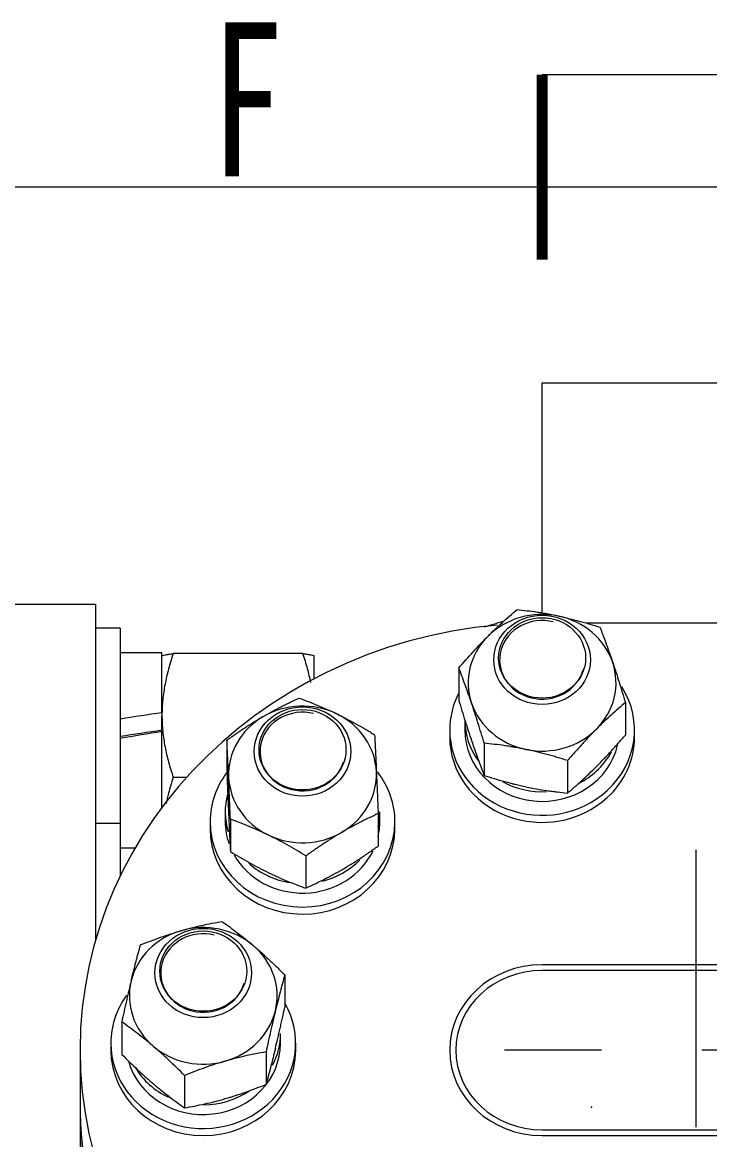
# Model space of a CAD drawing. Header units: millimetres. Extents: x 0 to 1675, y 0 to 1451.
# Drawn here: x 1347 to 1391.6, y 706.5 to 779 of the extents above; entities that cross this region are included whole.
import ezdxf

# ---------------------------------------------------------------- set-up
doc = ezdxf.new("R2010")
doc.units = ezdxf.units.MM
doc.header["$PDSIZE"] = -5
doc.linetypes.add('PHANTOM', pattern=[50.5, 18, -6.5, 6.5, -6.5, 6.5, -6.5])
doc.layers.add('171', color=7, linetype='Continuous', lineweight=18)
doc.layers.add('173', color=7, linetype='Continuous', lineweight=18)
doc.styles.add('宋体', font='')
doc.styles.get('宋体').set_extended_font_data('宋体')

msp = doc.modelspace()

# ---------------------------------------------------------------- linework, layer by layer
at = {"layer": '171', "color": 3, "linetype": 'Continuous', "lineweight": 18}
for p, q in [((1420.72313, 775.64392), (1380.72313, 775.64392)), ((1400.72313, 717.88399), (1380.72313, 717.88399)), ((1400.72313, 717.51443), (1380.72313, 717.51443)), ((1380.72313, 707.16698), (1400.72313, 707.16698))]:
    msp.add_line(p, q, dxfattribs=at)
at = {"layer": '171', "color": 7, "linetype": 'Continuous', "lineweight": 18}
for p, q in [((1380.72313, 755.64392), (1400.72313, 755.64392)), ((1380.72313, 740.69421), (1380.72313, 755.64392)), ((1351.72313, 741.26562), (1339.12314, 741.26562)), ((1351.72313, 741.26562), (1351.72313, 719.43902)), ((1353.32314, 739.71809), (1351.72313, 739.71809)), ((1353.32314, 739.71809), (1353.32314, 727.04087)), ((1398.30001, 740.05709), (1383.56876, 740.05709)), ((1356.04313, 738.13809), (1353.32314, 738.13809)), ((1356.04313, 734.24309), (1356.04313, 738.13809)), ((1356.04596, 737.92299), (1356.04313, 737.91809)), ((1365.19074, 738.07679), (1356.77553, 738.07679)), ((1365.92314, 737.91809), (1365.92031, 737.92299)), ((1365.92314, 736.44955), (1365.92314, 737.91809)), ((1375.31562, 737.14618), (1375.31562, 735.04044)), ((1386.13065, 734.89918), (1386.13065, 732.79344)), ((1356.04313, 734.24309), (1356.04313, 734.15086)), ((1356.04313, 733.0978), (1356.04313, 734.06103)), ((1374.72313, 733.12528), (1374.72313, 732.66606)), ((1375.70313, 733.75288), (1375.70313, 733.12528)), ((1386.72313, 732.66606), (1386.72313, 733.12528)), ((1356.04313, 728.09751), (1356.04313, 733.01946)), ((1360.25827, 732.44777), (1360.25827, 730.34203)), ((1376.96623, 732.25787), (1376.96623, 730.15213)), ((1382.37375, 731.13437), (1382.37375, 729.02863)), ((1357.64138, 730.04528), (1356.77553, 730.04528)), ((1360.14679, 727.79972), (1360.14679, 727.17212)), ((1360.48321, 727.33133), (1360.48321, 725.22559)), ((1370.0753, 727.69128), (1370.0753, 725.58554)), ((1370.18679, 727.17212), (1370.18679, 727.79972)), ((1353.32314, 727.04024), (1351.72313, 727.04024)), ((1353.32314, 727.04024), (1353.32314, 723.62754)), ((1359.16679, 727.17212), (1359.16679, 726.7129)), ((1371.16679, 726.7129), (1371.16679, 727.17212)), ((1354.29689, 725.46024), (1353.32314, 725.46024)), ((1365.39172, 724.95308), (1365.39172, 722.84734)), ((1364.01421, 717.2223), (1364.01421, 715.11656)), ((1353.43206, 714.17237), (1353.43206, 712.06663)), ((1363.74313, 712.79993), (1363.74313, 713.42753)), ((1350.72313, 712.34071), (1350.72313, 708.97309)), ((1352.72313, 712.79993), (1352.72313, 712.34071)), ((1362.79814, 712.22641), (1362.79814, 710.12067)), ((1364.72313, 712.34071), (1364.72313, 712.79993)), ((1357.50707, 710.70144), (1357.50707, 708.5957)), ((1350.72313, 707.36582), (1350.72313, 703.69206)), ((1380.72313, 706.79743), (1400.72313, 706.79743))]:
    msp.add_line(p, q, dxfattribs=at)
at = {"layer": '171', "color": 3, "linetype": 'PHANTOM', "lineweight": 18}
for p, q in [((1390.72313, 707.34934), (1390.72313, 729.15289)), ((1409.08945, 712.34071), (1378.28945, 712.34071))]:
    msp.add_line(p, q, dxfattribs=at)
at = {"layer": '171', "color": 3, "linetype": 'Continuous', "lineweight": 35, "const_width": 0.72}
msp.add_lwpolyline([(1380.72313, 775.64392), (1380.72313, 763.64392)], dxfattribs=at)
at = {"layer": '171', "color": 7, "linetype": 'Continuous', "lineweight": 18}
for centre, major_axis, ratio, start_param, end_param in [((1380.72313, 736.18675), (4.8, 0), 0.92388, 1.3495915, 2.39678905), ((1380.72313, 736.18675), (4.8, 0), 0.92388, 0.30239394, 1.3495915), ((1380.72313, 712.34071), (-30, 0), 0.92388, 4.80909113, 7.85398163), ((1380.72313, 736.18675), (4.8, 0), 0.92388, 2.39678905, 3.4439866), ((1380.72313, 736.18675), (4.8, 0), 0.92388, 5.5383817, 6.58557925), ((1380.72313, 733.12528), (-6, 0), 0.92388, 5.83501593, 6.28318531), ((1380.72313, 733.12528), (-6, 0), 0.92388, 2.3516769, 3.66878962), ((1365.16679, 730.23359), (4.8, 0), 0.92388, 1.08779211, 2.13498966), ((1380.72313, 736.18675), (4.8, 0), 0.92388, 3.4439866, 4.49118415), ((1349.40717, 729.71809), (47.74903, 7.70037), 0.071331, 1.41987559, 1.47719535), ((1365.16679, 730.23359), (4.8, 0), 0.92388, 2.13498966, 3.18218721), ((1365.16679, 730.23359), (4.8, 0), 0.92388, 0.04059456, 1.08779211), ((1380.72313, 733.12528), (-6, 0), 0.92388, 0, 2.3516769), ((1380.72313, 733.75288), (-5.02, 0), 0.92388, 0.00002229, 0.60370637), ((1380.72313, 733.12528), (-5.02, 0), 0.92388, 0.00001465, 2.92673589), ((1380.72313, 736.18675), (4.8, 0), 0.92388, 4.49118415, 5.5383817), ((1349.40717, 729.71809), (32.32417, 5.21284), 0.071331, 1.35254308, 1.43785663), ((1357.2391, 729.71809), (47.74903, 7.70037), 0.071331, 1.58434132, 1.64139164), ((1380.72313, 732.66606), (-6, 0), 0.92388, 0, 2.3516769), ((1380.72313, 732.66606), (-6, 0), 0.92388, 2.3516769, 3.14168928), ((1380.72313, 733.75288), (-5.02, 0), 0.92388, 2.09628562, 2.68161831), ((1365.16679, 727.17212), (-6, 0), 0.92388, 5.67047502, 6.28318531), ((1365.16679, 730.23359), (4.8, 0), 0.92388, 5.27658231, 6.32377986), ((1365.16679, 727.17212), (-6, 0), 0.92388, 3.13707507, 3.75724509), ((1365.16679, 730.23359), (4.8, 0), 0.92388, 3.18218721, 4.22938476), ((1380.72313, 733.75288), (-5.02, 0), 0.92388, 1.03333903, 1.6293767), ((1365.16679, 727.79972), (-5.02, 0), 0.92388, 6.03156139, 6.56289131), ((1365.16679, 727.79972), (-5.02, 0), 0.92388, 2.93042964, 3.14156614), ((1365.16679, 727.17212), (-6, 0), 0.92388, 0, 3.13707507), ((1365.16679, 726.7129), (-6, 0), 0.92388, 0, 3.13707507), ((1365.16679, 727.17212), (-5.02, 0), 0.92388, 0.00006671, 0.31307736), ((1365.16679, 727.17212), (-5.02, 0), 0.92388, 2.93041983, 3.14154671), ((1365.16679, 730.23359), (4.8, 0), 0.92388, 4.22938476, 5.27658231), ((1365.16679, 727.17212), (-5.02, 0), 0.92388, 0.48444471, 2.72263811), ((1365.16679, 727.79972), (-5.02, 0), 0.92388, 0.80128675, 1.41558022), ((1365.16679, 727.79972), (-5.02, 0), 0.92388, 1.83068471, 2.40301851), ((1358.72313, 715.8614), (4.8, 0), 0.92388, 1.87319027, 2.92038782), ((1358.72313, 715.8614), (4.8, 0), 0.92388, 0.82599272, 1.87319027), ((1358.72313, 715.8614), (4.8, 0), 0.92388, 6.06198048, 7.10917803), ((1380.72313, 712.34071), (-6, 0), 0.92388, 4.71238898, 7.85398163), ((1358.72313, 715.8614), (4.8, 0), 0.92388, 2.92038782, 3.96758537), ((1358.72313, 712.79993), (-6, 0), 0.92388, 5.69315339, 6.28318531), ((1358.72313, 712.79993), (-6, 0), 0.92388, 0, 3.63256313), ((1358.72313, 715.8614), (4.8, 0), 0.92388, 5.01478292, 6.06198048), ((1358.72313, 713.42753), (-5.02, 0), 0.92388, 2.67935692, 3.14167799), ((1358.72313, 712.34071), (-6, 0), 0.92388, 0.00009663, 3.14159111), ((1358.72313, 712.79993), (-5.02, 0), 0.92388, 0.2528211, 3.14159877), ((1358.72313, 715.8614), (4.8, 0), 0.92388, 3.96758537, 5.01478292), ((1358.72313, 713.42753), (-5.02, 0), 0.92388, 0.50452673, 1.10218926), ((1358.72313, 713.42753), (-5.02, 0), 0.92388, 1.57894293, 2.20193419), ((1380.72313, 708.97309), (-30, 0), 0.92388, 0, 1.57079633), ((1380.72313, 707.36582), (-30, 0), 0.92388, 6.25422375, 7.85398163)]:
    msp.add_ellipse(centre, major_axis=major_axis, ratio=ratio, start_param=start_param, end_param=end_param, dxfattribs=at)
for centre, major_axis in [((1380.72313, 737.67399), (3.1364, 0)), ((1380.72313, 737.79402), (-2.82276, 0)), ((1365.16679, 731.72083), (3.1364, 0)), ((1365.16679, 731.84086), (-2.82276, 0)), ((1358.72313, 717.34864), (3.1364, 0)), ((1358.72313, 717.46867), (-2.82276, 0))]:
    msp.add_ellipse(centre, major_axis=major_axis, ratio=0.92388, dxfattribs=at)
at = {"layer": '171', "color": 3, "linetype": 'Continuous', "lineweight": 13}
for centre in [(1380.72313, 737.67399), (1365.16679, 731.72083), (1358.72313, 717.34864)]:
    msp.add_ellipse(centre, major_axis=(-2.7594, 0), ratio=0.92388, start_param=4.45058959, end_param=9.16297857, dxfattribs=at)
at = {"layer": '171', "color": 3, "linetype": 'Continuous', "lineweight": 18}
for major_axis in [(-6, 0), (-5.6, 0)]:
    msp.add_ellipse((1380.72313, 712.34071), major_axis=major_axis, ratio=0.92388, start_param=4.71238898, end_param=7.85398163, dxfattribs=at)
at = {"layer": '171', "color": 7, "linetype": 'Continuous', "lineweight": 18}
for points, knots in [([(1377.19407, 739.19265), (1377.23393, 739.23259), (1377.27384, 739.27235), (1377.33381, 739.33172), (1377.3538, 739.35146), (1377.39374, 739.39077), (1377.4935, 739.48864), (1377.59282, 739.58461), (1377.8304, 739.81144), (1377.98773, 739.95798), (1378.30053, 740.24286), (1378.45599, 740.3812), (1378.76536, 740.65096), (1378.91926, 740.78239), (1379.07252, 740.911)], [0, 0, 0, 0, 0.15916743, 0.15916743, 0.23875114, 0.23875114, 0.31833486, 0.63666971, 0.63666971, 1.27333942, 1.27333942, 1.91000913, 1.91000913, 2.54667884, 2.54667884, 2.54667884, 2.54667884]), ([(1381.77628, 740.51331), (1381.5477, 740.5608), (1381.31839, 740.60464), (1381.0596, 740.64989), (1381.03082, 740.65486), (1380.97335, 740.66468), (1380.88727, 740.67921), (1380.68722, 740.7118), (1380.51707, 740.73754), (1380.1784, 740.78634), (1379.95479, 740.81529), (1379.51115, 740.86729), (1379.29112, 740.89033), (1379.07252, 740.911)], [0, 0, 0, 0, 0.68356459, 0.68356459, 0.76901016, 0.76901016, 0.85445574, 1.02534689, 1.36712918, 1.36712918, 2.05069377, 2.05069377, 2.73425836, 2.73425836, 2.73425836, 2.73425836]), ([(1381.77628, 740.51331), (1382.00473, 740.46585), (1382.23244, 740.41473), (1382.68648, 740.30556), (1382.9128, 740.2475), (1383.25136, 740.15575), (1383.4204, 740.10871), (1383.58912, 740.06004), (1383.70153, 740.02725), (1383.75772, 740.01067), (1384.03827, 739.92704), (1384.26016, 739.85808), (1384.48004, 739.7875)], [0, 0, 0, 0, 0.70019922, 0.70019922, 1.40039843, 1.40039843, 1.75049804, 1.92554784, 1.92554784, 2.10059765, 2.10059765, 2.80079686, 2.80079686, 2.80079686, 2.80079686]), ([(1378.22426, 740.16355), (1378.13931, 740.14023), (1377.99812, 740.1007), (1377.85715, 740.06004), (1377.74474, 740.02725), (1377.68855, 740.01067), (1377.408, 739.92704), (1377.18611, 739.85808), (1376.96623, 739.7875)], [0, 0, 0, 0, 0.2635338, 0.43846497, 0.43846497, 0.61339614, 0.61339614, 1.31312081, 1.31312081, 1.31312081, 1.31312081]), ([(1384.48004, 739.7875), (1384.61505, 739.43775), (1384.75104, 739.07626), (1384.95717, 738.50863), (1385.02623, 738.31517), (1385.16517, 737.91867), (1385.23504, 737.71561), (1385.30534, 737.5074)], [0, 0, 0, 0, 1.21252336, 1.21252336, 1.81878504, 1.81878504, 2.42504672, 2.42504672, 2.42504672, 2.42504672]), ([(1375.31562, 737.14618), (1375.62291, 737.5042), (1375.93245, 737.85565), (1376.4016, 738.36861), (1376.5588, 738.53722), (1376.87503, 738.86907), (1377.03406, 739.0323), (1377.19407, 739.19265)], [0, 0, 0, 0, 1.38925998, 1.38925998, 2.08388996, 2.08388996, 2.77851995, 2.77851995, 2.77851995, 2.77851995]), ([(1356.04314, 737.9132), (1356.04314, 737.92011), (1356.04737, 737.92701), (1356.06414, 737.94079), (1356.07668, 737.94767), (1356.12638, 737.96827), (1356.17563, 737.98196), (1356.27123, 738.00245), (1356.32444, 738.01268), (1356.39533, 738.02459), (1356.42753, 738.02968), (1356.44939, 738.03308), (1356.46052, 738.03478), (1356.56236, 738.05006), (1356.66439, 738.06349), (1356.77553, 738.07679)], [0, 0, 0, 0, 0.09526205, 0.09526205, 0.1905241, 0.1905241, 0.381048199, 0.381048199, 0.476310249, 0.523941274, 0.547756786, 0.547756786, 0.571572299, 0.571572299, 0.762096398, 0.762096398, 0.762096398, 0.762096398]), ([(1356.77553, 738.07679), (1356.66375, 737.74833), (1356.56182, 737.41866), (1356.38197, 736.75641), (1356.30406, 736.42382), (1356.17665, 735.75518), (1356.12716, 735.41913), (1356.07709, 734.9121), (1356.06441, 734.74261), (1356.04743, 734.40259), (1356.04314, 734.23207), (1356.04314, 734.06103)], [0, 0, 0, 0, 1.02515671, 1.02515671, 2.05031343, 2.05031343, 3.07547014, 3.07547014, 3.5880485, 3.5880485, 4.10062686, 4.10062686, 4.10062686, 4.10062686]), ([(1365.19074, 738.07679), (1365.30188, 738.06349), (1365.40391, 738.05006), (1365.50575, 738.03478), (1365.51688, 738.03308), (1365.53874, 738.02968), (1365.57094, 738.02459), (1365.64183, 738.01268), (1365.69504, 738.00245), (1365.79064, 737.98196), (1365.83989, 737.96827), (1365.88959, 737.94767), (1365.90213, 737.94079), (1365.91891, 737.92701), (1365.92314, 737.92011), (1365.92314, 737.9132)], [0, 0, 0, 0, 0.1905241, 0.1905241, 0.214339612, 0.214339612, 0.238155124, 0.285786149, 0.381048199, 0.381048199, 0.571572299, 0.571572299, 0.666834348, 0.666834348, 0.762096398, 0.762096398, 0.762096398, 0.762096398]), ([(1365.70547, 736.19431), (1365.64562, 736.49419), (1365.57454, 736.7925), (1365.404, 737.42013), (1365.30225, 737.74915), (1365.19074, 738.07679)], [0, 0, 0, 0, 0.92397282, 0.92397282, 1.95289578, 1.95289578, 1.95289578, 1.95289578]), ([(1385.30534, 737.5074), (1385.32285, 737.45555), (1385.34039, 737.40337), (1385.36673, 737.32463), (1385.37552, 737.29831), (1385.39307, 737.24563), (1385.43689, 737.11374), (1385.48053, 736.98095), (1385.58491, 736.66056), (1385.65404, 736.44473), (1385.79147, 736.00916), (1385.85977, 735.78942), (1385.99569, 735.34662), (1386.06331, 735.12358), (1386.13065, 734.89918)], [0, 0, 0, 0, 0.17098833, 0.17098833, 0.25648249, 0.25648249, 0.34197665, 0.68395331, 0.68395331, 1.36790662, 1.36790662, 2.05185992, 2.05185992, 2.73581323, 2.73581323, 2.73581323, 2.73581323]), ([(1376.14093, 734.86609), (1376.12342, 734.91794), (1376.10588, 734.96964), (1376.07954, 735.04695), (1376.07075, 735.07266), (1376.0532, 735.12391), (1376.00938, 735.25162), (1375.96574, 735.37729), (1375.86136, 735.67516), (1375.79223, 735.86876), (1375.65481, 736.24718), (1375.5865, 736.43201), (1375.45058, 736.79429), (1375.38296, 736.97174), (1375.31562, 737.14618)], [0, 0, 0, 0, 0.1515657, 0.1515657, 0.22734855, 0.22734855, 0.30313139, 0.60626279, 0.60626279, 1.21252558, 1.21252558, 1.81878836, 1.81878836, 2.42505115, 2.42505115, 2.42505115, 2.42505115]), ([(1362.60006, 733.98093), (1362.79792, 734.09661), (1362.99515, 734.20811), (1363.38841, 734.42318), (1363.58443, 734.52675), (1363.87766, 734.67677), (1364.02407, 734.75045), (1364.1702, 734.82227), (1364.26756, 734.86975), (1364.31623, 734.89331), (1364.55923, 735.01002), (1364.75141, 735.09953), (1364.94185, 735.18597)], [0, 0, 0, 0, 0.6587062, 0.6587062, 1.31741239, 1.31741239, 1.64676549, 1.81144204, 1.81144204, 1.97611859, 1.97611859, 2.63482479, 2.63482479, 2.63482479, 2.63482479]), ([(1364.94185, 735.18597), (1365.34333, 735.04152), (1365.74775, 734.88684), (1366.36072, 734.63266), (1366.5661, 734.54423), (1366.97926, 734.35901), (1367.18704, 734.2622), (1367.39611, 734.16091)], [0, 0, 0, 0, 1.33047779, 1.33047779, 1.99571669, 1.99571669, 2.66095559, 2.66095559, 2.66095559, 2.66095559]), ([(1375.31562, 735.04044), (1375.45063, 734.59053), (1375.58663, 734.14652), (1375.79275, 733.49326), (1375.86182, 733.27764), (1376.00075, 732.85122), (1376.07063, 732.64043), (1376.14093, 732.43222)], [0, 0, 0, 0, 1.36790518, 1.36790518, 2.05185777, 2.05185777, 2.73581037, 2.73581037, 2.73581037, 2.73581037]), ([(1376.96623, 732.25787), (1376.83123, 732.70778), (1376.69523, 733.15179), (1376.4891, 733.80505), (1376.42004, 734.02067), (1376.2811, 734.44709), (1376.21123, 734.65788), (1376.14093, 734.86609)], [0, 0, 0, 0, 1.36790518, 1.36790518, 2.05185777, 2.05185777, 2.73581037, 2.73581037, 2.73581037, 2.73581037]), ([(1386.13065, 734.89918), (1385.82336, 734.64133), (1385.51382, 734.3724), (1385.04467, 733.94507), (1384.88747, 733.79863), (1384.57124, 733.49669), (1384.41221, 733.34119), (1384.2522, 733.18084)], [0, 0, 0, 0, 1.27332967, 1.27332967, 1.9099945, 1.9099945, 2.54665934, 2.54665934, 2.54665934, 2.54665934]), ([(1356.04314, 734.06103), (1356.04314, 733.97583), (1356.0442, 733.8905), (1356.04741, 733.76231), (1356.04875, 733.71956), (1356.05195, 733.63419), (1356.06129, 733.42093), (1356.07719, 733.2086), (1356.12744, 732.70069), (1356.17705, 732.36435), (1356.30463, 731.69566), (1356.38256, 731.3633), (1356.56227, 730.70193), (1356.66402, 730.37292), (1356.77553, 730.04528)], [0, 0, 0, 0, 0.25628989, 0.25628989, 0.38443484, 0.38443484, 0.51257978, 1.02515957, 1.02515957, 2.05031914, 2.05031914, 3.07547871, 3.07547871, 4.10063827, 4.10063827, 4.10063827, 4.10063827]), ([(1362.60006, 733.98093), (1362.40208, 733.86519), (1362.20347, 733.74526), (1361.97932, 733.6057), (1361.9544, 733.59012), (1361.90462, 733.5589), (1361.83007, 733.51196), (1361.6568, 733.40168), (1361.50943, 733.30592), (1361.2161, 733.11286), (1361.02243, 732.98212), (1360.63818, 732.7173), (1360.4476, 732.58321), (1360.25827, 732.44777)], [0, 0, 0, 0, 0.70000423, 0.70000423, 0.78750476, 0.78750476, 0.87500529, 1.05000635, 1.40000847, 1.40000847, 2.1000127, 2.1000127, 2.80001694, 2.80001694, 2.80001694, 2.80001694]), ([(1367.39611, 734.16091), (1367.44818, 734.13568), (1367.50033, 734.11017), (1367.57867, 734.07149), (1367.6048, 734.05853), (1367.65698, 734.03253), (1367.78731, 733.96729), (1367.91708, 733.90086), (1368.22749, 733.7392), (1368.43304, 733.62849), (1368.84172, 733.40191), (1369.04484, 733.28603), (1369.44904, 733.04994), (1369.65012, 732.92972), (1369.85036, 732.80772)], [0, 0, 0, 0, 0.17522939, 0.17522939, 0.26284408, 0.26284408, 0.35045878, 0.70091756, 0.70091756, 1.40183511, 1.40183511, 2.10275267, 2.10275267, 2.80367023, 2.80367023, 2.80367023, 2.80367023]), ([(1384.2522, 733.18084), (1384.21234, 733.1409), (1384.17243, 733.10066), (1384.11246, 733.03985), (1384.09247, 733.01951), (1384.05253, 732.97877), (1383.95277, 732.87672), (1383.85345, 732.77362), (1383.61587, 732.52428), (1383.45854, 732.35551), (1383.14575, 732.01348), (1382.99028, 731.84022), (1382.68091, 731.48995), (1382.52701, 731.31293), (1382.37375, 731.13437)], [0, 0, 0, 0, 0.17365839, 0.17365839, 0.26048758, 0.26048758, 0.34731678, 0.69463355, 0.69463355, 1.3892671, 1.3892671, 2.08390066, 2.08390066, 2.77853421, 2.77853421, 2.77853421, 2.77853421]), ([(1360.37074, 730.05362), (1360.36835, 730.10789), (1360.36596, 730.16201), (1360.36237, 730.24296), (1360.36118, 730.26989), (1360.35879, 730.32356), (1360.35281, 730.45733), (1360.34687, 730.58903), (1360.33264, 730.90133), (1360.32322, 731.10448), (1360.30449, 731.50189), (1360.29519, 731.69616), (1360.27666, 732.07723), (1360.26745, 732.26403), (1360.25827, 732.44777)], [0, 0, 0, 0, 0.14980006, 0.14980006, 0.22470009, 0.22470009, 0.29960013, 0.59920025, 0.59920025, 1.19840051, 1.19840051, 1.79760076, 1.79760076, 2.39680101, 2.39680101, 2.39680101, 2.39680101]), ([(1369.85036, 732.80772), (1369.86876, 732.43931), (1369.88729, 732.05902), (1369.91538, 731.4629), (1369.9248, 731.25991), (1369.94373, 730.8442), (1369.95325, 730.63148), (1369.96283, 730.41356)], [0, 0, 0, 0, 1.19840046, 1.19840046, 1.79760069, 1.79760069, 2.39680093, 2.39680093, 2.39680093, 2.39680093]), ([(1376.14093, 732.43222), (1376.15844, 732.38036), (1376.17598, 732.32867), (1376.20232, 732.25136), (1376.21111, 732.22564), (1376.22865, 732.1744), (1376.27248, 732.04669), (1376.31612, 731.92102), (1376.4205, 731.62314), (1376.48963, 731.42955), (1376.62705, 731.05113), (1376.69536, 730.8663), (1376.83128, 730.50402), (1376.8989, 730.32656), (1376.96623, 730.15213)], [0, 0, 0, 0, 0.1515657, 0.1515657, 0.22734855, 0.22734855, 0.30313139, 0.60626279, 0.60626279, 1.21252558, 1.21252558, 1.81878836, 1.81878836, 2.42505115, 2.42505115, 2.42505115, 2.42505115]), ([(1384.2522, 730.74697), (1384.29205, 730.78691), (1384.33197, 730.82715), (1384.39193, 730.88796), (1384.41193, 730.90829), (1384.45186, 730.94903), (1384.55162, 731.05109), (1384.65094, 731.15419), (1384.88852, 731.40352), (1385.04585, 731.5723), (1385.35865, 731.91433), (1385.51411, 732.08758), (1385.82348, 732.43786), (1385.97739, 732.61488), (1386.13065, 732.79344)], [0, 0, 0, 0, 0.17365839, 0.17365839, 0.26048758, 0.26048758, 0.34731678, 0.69463355, 0.69463355, 1.3892671, 1.3892671, 2.08390066, 2.08390066, 2.77853421, 2.77853421, 2.77853421, 2.77853421]), ([(1379.66999, 731.86018), (1379.44141, 731.90767), (1379.2121, 731.9515), (1378.95331, 731.99675), (1378.92453, 732.00173), (1378.86706, 732.01154), (1378.78098, 732.02608), (1378.58093, 732.05866), (1378.41078, 732.08441), (1378.07211, 732.1332), (1377.8485, 732.16216), (1377.40486, 732.21415), (1377.18483, 732.2372), (1376.96623, 732.25787)], [0, 0, 0, 0, 0.68356459, 0.68356459, 0.76901016, 0.76901016, 0.85445574, 1.02534689, 1.36712918, 1.36712918, 2.05069377, 2.05069377, 2.73425836, 2.73425836, 2.73425836, 2.73425836]), ([(1382.37375, 731.13437), (1382.15387, 731.20494), (1381.93198, 731.2739), (1381.65143, 731.35754), (1381.59524, 731.37411), (1381.48283, 731.40691), (1381.31411, 731.45557), (1381.14506, 731.50261), (1380.80651, 731.59437), (1380.58019, 731.65242), (1380.12615, 731.7616), (1379.89844, 731.81272), (1379.66999, 731.86018)], [0, 0, 0, 0, 0.70019922, 0.70019922, 0.87524902, 0.87524902, 1.05029882, 1.40039843, 1.40039843, 2.10059765, 2.10059765, 2.80079686, 2.80079686, 2.80079686, 2.80079686]), ([(1360.25827, 730.34203), (1360.27667, 729.87346), (1360.2952, 729.41065), (1360.32329, 728.72891), (1360.3327, 728.50374), (1360.35164, 728.05812), (1360.36116, 727.83767), (1360.37074, 727.61975)], [0, 0, 0, 0, 1.36230449, 1.36230449, 2.04345674, 2.04345674, 2.72460898, 2.72460898, 2.72460898, 2.72460898]), ([(1369.96283, 730.41356), (1369.96522, 730.35928), (1369.96761, 730.30469), (1369.9712, 730.2223), (1369.9724, 730.19477), (1369.97479, 730.13966), (1369.98076, 730.00172), (1369.98671, 729.86289), (1370.00093, 729.52808), (1370.01035, 729.3027), (1370.02908, 728.84813), (1370.03839, 728.61895), (1370.05691, 728.15737), (1370.06612, 727.92498), (1370.0753, 727.69128)], [0, 0, 0, 0, 0.17028806, 0.17028806, 0.2554321, 0.2554321, 0.34057613, 0.68115226, 0.68115226, 1.36230452, 1.36230452, 2.04345678, 2.04345678, 2.72460903, 2.72460903, 2.72460903, 2.72460903]), ([(1382.37375, 729.02863), (1382.68104, 729.28648), (1382.99057, 729.55541), (1383.45972, 729.98274), (1383.61692, 730.12918), (1383.93315, 730.43112), (1384.09218, 730.58662), (1384.2522, 730.74697)], [0, 0, 0, 0, 1.27332967, 1.27332967, 1.9099945, 1.9099945, 2.54665934, 2.54665934, 2.54665934, 2.54665934]), ([(1356.77553, 730.04528), (1356.66375, 729.70343), (1356.56182, 729.36034), (1356.41388, 728.79338), (1356.36086, 728.57041), (1356.31343, 728.34672)], [0, 0, 0, 0, 1.07044027, 1.07044027, 1.76107496, 1.76107496, 1.76107496, 1.76107496]), ([(1360.48321, 727.33133), (1360.46481, 727.79991), (1360.44628, 728.26271), (1360.41819, 728.94446), (1360.40878, 729.16963), (1360.38984, 729.61525), (1360.38032, 729.83569), (1360.37074, 730.05362)], [0, 0, 0, 0, 1.36230449, 1.36230449, 2.04345674, 2.04345674, 2.72460898, 2.72460898, 2.72460898, 2.72460898]), ([(1379.66999, 729.42631), (1379.44141, 729.4738), (1379.2121, 729.52526), (1378.95331, 729.58754), (1378.92453, 729.59453), (1378.86706, 729.60859), (1378.78098, 729.62983), (1378.58093, 729.68037), (1378.41078, 729.72533), (1378.07211, 729.81726), (1377.8485, 729.88122), (1377.40486, 730.01357), (1377.18483, 730.08196), (1376.96623, 730.15213)], [0, 0, 0, 0, 0.70019956, 0.70019956, 0.78772451, 0.78772451, 0.87524945, 1.05029934, 1.40039912, 1.40039912, 2.10059869, 2.10059869, 2.80079825, 2.80079825, 2.80079825, 2.80079825]), ([(1379.66999, 729.42631), (1379.89844, 729.37885), (1380.12615, 729.33534), (1380.58019, 729.25585), (1380.80651, 729.21986), (1381.14506, 729.17094), (1381.31411, 729.14773), (1381.48283, 729.12629), (1381.59524, 729.11237), (1381.65143, 729.1056), (1381.93198, 729.07266), (1382.15387, 729.04941), (1382.37375, 729.02863)], [0, 0, 0, 0, 0.68356426, 0.68356426, 1.36712852, 1.36712852, 1.70891065, 1.87980171, 1.87980171, 2.05069278, 2.05069278, 2.73425704, 2.73425704, 2.73425704, 2.73425704]), ([(1360.37074, 727.61975), (1360.37313, 727.56547), (1360.37552, 727.51135), (1360.37911, 727.43041), (1360.3803, 727.40347), (1360.3827, 727.3498), (1360.38867, 727.21604), (1360.39461, 727.08434), (1360.40884, 726.77203), (1360.41826, 726.56889), (1360.43699, 726.17148), (1360.4463, 725.97721), (1360.46482, 725.59614), (1360.47403, 725.40934), (1360.48321, 725.22559)], [0, 0, 0, 0, 0.14980006, 0.14980006, 0.22470009, 0.22470009, 0.29960013, 0.59920025, 0.59920025, 1.19840051, 1.19840051, 1.79760076, 1.79760076, 2.39680101, 2.39680101, 2.39680101, 2.39680101]), ([(1362.93747, 726.30627), (1362.88539, 726.3315), (1362.83324, 726.35653), (1362.7549, 726.39377), (1362.72877, 726.40613), (1362.67659, 726.43069), (1362.54626, 726.49175), (1362.41649, 726.55106), (1362.10608, 726.6902), (1361.90053, 726.77868), (1361.49185, 726.94812), (1361.28873, 727.02907), (1360.88453, 727.18466), (1360.68345, 727.25929), (1360.48321, 727.33133)], [0, 0, 0, 0, 0.16631152, 0.16631152, 0.24946728, 0.24946728, 0.33262305, 0.66524609, 0.66524609, 1.33049218, 1.33049218, 1.99573828, 1.99573828, 2.66098437, 2.66098437, 2.66098437, 2.66098437]), ([(1370.0753, 727.69128), (1369.88486, 727.60484), (1369.69268, 727.51533), (1369.44968, 727.39862), (1369.40101, 727.37506), (1369.30365, 727.32758), (1369.15752, 727.25576), (1369.01111, 727.18208), (1368.71788, 727.03206), (1368.52185, 726.92849), (1368.1286, 726.71342), (1367.93137, 726.60192), (1367.73351, 726.48624)], [0, 0, 0, 0, 0.6587062, 0.6587062, 0.82338275, 0.82338275, 0.9880593, 1.31741239, 1.31741239, 1.97611859, 1.97611859, 2.63482479, 2.63482479, 2.63482479, 2.63482479]), ([(1365.39172, 724.95308), (1364.99024, 725.19769), (1364.58582, 725.4349), (1363.97285, 725.7747), (1363.76747, 725.8853), (1363.35431, 726.10044), (1363.14653, 726.20498), (1362.93747, 726.30627)], [0, 0, 0, 0, 1.40182318, 1.40182318, 2.10273478, 2.10273478, 2.80364637, 2.80364637, 2.80364637, 2.80364637]), ([(1367.73351, 726.48624), (1367.53553, 726.3705), (1367.33692, 726.25057), (1367.11277, 726.11101), (1367.08785, 726.09543), (1367.03807, 726.06421), (1366.96352, 726.01727), (1366.79025, 725.90699), (1366.64288, 725.81123), (1366.34955, 725.61817), (1366.15587, 725.48743), (1365.77163, 725.22261), (1365.58105, 725.08852), (1365.39172, 724.95308)], [0, 0, 0, 0, 0.70000423, 0.70000423, 0.78750476, 0.78750476, 0.87500529, 1.05000635, 1.40000847, 1.40000847, 2.1000127, 2.1000127, 2.80001694, 2.80001694, 2.80001694, 2.80001694]), ([(1360.48321, 725.22559), (1360.88469, 724.98099), (1361.28911, 724.74378), (1361.90208, 724.40397), (1362.10746, 724.29338), (1362.52062, 724.07824), (1362.7284, 723.9737), (1362.93747, 723.8724)], [0, 0, 0, 0, 1.40182318, 1.40182318, 2.10273478, 2.10273478, 2.80364637, 2.80364637, 2.80364637, 2.80364637]), ([(1367.73351, 724.05238), (1367.93137, 724.16805), (1368.1286, 724.28717), (1368.52185, 724.53192), (1368.71788, 724.65756), (1369.01111, 724.8504), (1369.15752, 724.94792), (1369.30365, 725.04697), (1369.40101, 725.11332), (1369.44968, 725.14668), (1369.69268, 725.31409), (1369.88486, 725.4493), (1370.0753, 725.58554)], [0, 0, 0, 0, 0.70000395, 0.70000395, 1.40000791, 1.40000791, 1.75000989, 1.92501088, 1.92501088, 2.10001186, 2.10001186, 2.80001582, 2.80001582, 2.80001582, 2.80001582]), ([(1362.93747, 723.8724), (1362.98954, 723.84718), (1363.04169, 723.82215), (1363.12003, 723.78491), (1363.14616, 723.77255), (1363.19834, 723.74798), (1363.32867, 723.68693), (1363.45844, 723.62761), (1363.76885, 723.48847), (1363.9744, 723.39999), (1364.38308, 723.23056), (1364.5862, 723.1496), (1364.9904, 722.99402), (1365.19148, 722.91939), (1365.39172, 722.84734)], [0, 0, 0, 0, 0.16631152, 0.16631152, 0.24946728, 0.24946728, 0.33262305, 0.66524609, 0.66524609, 1.33049218, 1.33049218, 1.99573828, 1.99573828, 2.66098437, 2.66098437, 2.66098437, 2.66098437]), ([(1367.73351, 724.05238), (1367.53553, 723.93663), (1367.33692, 723.82432), (1367.11277, 723.7018), (1367.08785, 723.68823), (1367.03807, 723.66125), (1366.96352, 723.62102), (1366.79025, 723.5287), (1366.64288, 723.45215), (1366.34955, 723.30222), (1366.15587, 723.2065), (1365.77163, 723.02203), (1365.58105, 722.93328), (1365.39172, 722.84734)], [0, 0, 0, 0, 0.65870645, 0.65870645, 0.74104475, 0.74104475, 0.82338306, 0.98805967, 1.31741289, 1.31741289, 1.97611934, 1.97611934, 2.63482579, 2.63482579, 2.63482579, 2.63482579]), ([(1354.64813, 719.16826), (1355.0809, 719.34307), (1355.51684, 719.50997), (1356.17758, 719.74322), (1356.39897, 719.81811), (1356.84433, 719.96143), (1357.0683, 720.02985), (1357.29366, 720.0948)], [0, 0, 0, 0, 1.40216348, 1.40216348, 2.10324521, 2.10324521, 2.80432695, 2.80432695, 2.80432695, 2.80432695]), ([(1357.29366, 720.0948), (1357.34979, 720.11098), (1357.40601, 720.12694), (1357.49046, 720.15056), (1357.51862, 720.15838), (1357.57487, 720.17387), (1357.71536, 720.21227), (1357.85524, 720.24903), (1358.18984, 720.33421), (1358.41142, 720.38696), (1358.85195, 720.48534), (1359.0709, 720.53099), (1359.50661, 720.61631), (1359.72336, 720.65599), (1359.9392, 720.69322)], [0, 0, 0, 0, 0.16960985, 0.16960985, 0.25441478, 0.25441478, 0.33921971, 0.67843942, 0.67843942, 1.35687883, 1.35687883, 2.03531825, 2.03531825, 2.71375766, 2.71375766, 2.71375766, 2.71375766]), ([(1359.9392, 720.69322), (1360.27251, 720.4594), (1360.60826, 720.21469), (1361.11713, 719.82406), (1361.28764, 719.68992), (1361.63064, 719.41272), (1361.80314, 719.26966), (1361.97671, 719.12182)], [0, 0, 0, 0, 1.28700637, 1.28700637, 1.93050956, 1.93050956, 2.57401274, 2.57401274, 2.57401274, 2.57401274]), ([(1354.04009, 716.83438), (1354.09147, 717.04543), (1354.14268, 717.25201), (1354.24478, 717.65664), (1354.29568, 717.8547), (1354.37181, 718.14607), (1354.40983, 718.29033), (1354.44777, 718.43259), (1354.47305, 718.52701), (1354.48569, 718.57402), (1354.54878, 718.80787), (1354.59868, 718.99002), (1354.64813, 719.16826)], [0, 0, 0, 0, 0.60297209, 0.60297209, 1.20594418, 1.20594418, 1.50743023, 1.65817325, 1.65817325, 1.80891627, 1.80891627, 2.41188837, 2.41188837, 2.41188837, 2.41188837]), ([(1361.97671, 719.12182), (1362.01994, 719.085), (1362.06323, 719.04789), (1362.12827, 718.99177), (1362.14996, 718.97299), (1362.19328, 718.93538), (1362.30148, 718.84113), (1362.40921, 718.7458), (1362.66691, 718.51505), (1362.83756, 718.35858), (1363.17684, 718.04102), (1363.34548, 717.87993), (1363.68104, 717.55385), (1363.84797, 717.38887), (1364.01421, 717.2223)], [0, 0, 0, 0, 0.17414819, 0.17414819, 0.26122229, 0.26122229, 0.34829639, 0.69659278, 0.69659278, 1.39318556, 1.39318556, 2.08977833, 2.08977833, 2.78637111, 2.78637111, 2.78637111, 2.78637111]), ([(1364.01421, 717.2223), (1363.96477, 717.04406), (1363.91487, 716.86191), (1363.85177, 716.62806), (1363.83914, 716.58105), (1363.81386, 716.48663), (1363.77591, 716.34437), (1363.7379, 716.20011), (1363.66176, 715.90875), (1363.61087, 715.71068), (1363.50876, 715.30605), (1363.45755, 715.09947), (1363.40618, 714.88842)], [0, 0, 0, 0, 0.60297209, 0.60297209, 0.75371511, 0.75371511, 0.90445814, 1.20594418, 1.20594418, 1.80891627, 1.80891627, 2.41188837, 2.41188837, 2.41188837, 2.41188837]), ([(1354.04009, 716.83438), (1353.98869, 716.62319), (1353.93712, 716.40753), (1353.87892, 716.15992), (1353.87245, 716.13232), (1353.85953, 716.07711), (1353.84017, 715.99423), (1353.79518, 715.80043), (1353.75692, 715.63362), (1353.68075, 715.29917), (1353.63047, 715.07507), (1353.5307, 714.62502), (1353.48122, 714.39907), (1353.43206, 714.17237)], [0, 0, 0, 0, 0.6826596, 0.6826596, 0.76799205, 0.76799205, 0.8533245, 1.0239894, 1.3653192, 1.3653192, 2.0479788, 2.0479788, 2.7306384, 2.7306384, 2.7306384, 2.7306384]), ([(1363.40618, 712.45455), (1363.45755, 712.66561), (1363.50876, 712.87979), (1363.61087, 713.31411), (1363.66176, 713.53424), (1363.7379, 713.86844), (1363.77591, 714.03653), (1363.81386, 714.20602), (1363.83914, 714.31931), (1363.85177, 714.37612), (1363.91487, 714.66067), (1363.96477, 714.88853), (1364.01421, 715.11656)], [0, 0, 0, 0, 0.68265958, 0.68265958, 1.36531915, 1.36531915, 1.70664894, 1.87731384, 1.87731384, 2.04797873, 2.04797873, 2.73063831, 2.73063831, 2.73063831, 2.73063831]), ([(1363.40618, 714.88842), (1363.35477, 714.67724), (1363.3032, 714.46157), (1363.24501, 714.21396), (1363.23853, 714.18636), (1363.22561, 714.13115), (1363.20625, 714.04827), (1363.16126, 713.85447), (1363.123, 713.68766), (1363.04684, 713.35321), (1362.99655, 713.12912), (1362.89678, 712.67907), (1362.8473, 712.45311), (1362.79814, 712.22641)], [0, 0, 0, 0, 0.6826596, 0.6826596, 0.76799205, 0.76799205, 0.8533245, 1.0239894, 1.3653192, 1.3653192, 2.0479788, 2.0479788, 2.7306384, 2.7306384, 2.7306384, 2.7306384]), ([(1355.46956, 712.60097), (1355.42633, 712.63779), (1355.38304, 712.67443), (1355.318, 712.72911), (1355.29631, 712.74728), (1355.25299, 712.78346), (1355.14479, 712.87353), (1355.03706, 712.96173), (1354.77936, 713.16997), (1354.60871, 713.30421), (1354.26943, 713.56462), (1354.10079, 713.69079), (1353.76523, 713.93636), (1353.5983, 714.05575), (1353.43206, 714.17237)], [0, 0, 0, 0, 0.16087718, 0.16087718, 0.24131577, 0.24131577, 0.32175436, 0.64350872, 0.64350872, 1.28701745, 1.28701745, 1.93052617, 1.93052617, 2.5740349, 2.5740349, 2.5740349, 2.5740349]), ([(1357.50707, 710.70144), (1357.17376, 711.03542), (1356.83802, 711.36266), (1356.32914, 711.83891), (1356.15863, 711.99523), (1355.81563, 712.30234), (1355.64313, 712.45313), (1355.46956, 712.60097)], [0, 0, 0, 0, 1.39317723, 1.39317723, 2.08976584, 2.08976584, 2.78635446, 2.78635446, 2.78635446, 2.78635446]), ([(1362.79814, 712.22641), (1362.36537, 712.15176), (1361.92943, 712.06737), (1361.26869, 711.91975), (1361.0473, 711.86703), (1360.60194, 711.75363), (1360.37797, 711.69294), (1360.15261, 711.62799)], [0, 0, 0, 0, 1.35686317, 1.35686317, 2.03529476, 2.03529476, 2.71372635, 2.71372635, 2.71372635, 2.71372635]), ([(1363.40618, 712.45455), (1363.35477, 712.24337), (1363.3032, 712.03532), (1363.24501, 711.80475), (1363.23853, 711.77916), (1363.22561, 711.7282), (1363.20625, 711.65202), (1363.16126, 711.47618), (1363.123, 711.32859), (1363.04684, 711.03726), (1362.99655, 710.84818), (1362.89678, 710.47848), (1362.8473, 710.29787), (1362.79814, 710.12067)], [0, 0, 0, 0, 0.60297211, 0.60297211, 0.67834362, 0.67834362, 0.75371514, 0.90445816, 1.20594422, 1.20594422, 1.80891633, 1.80891633, 2.41188843, 2.41188843, 2.41188843, 2.41188843]), ([(1353.43206, 712.06663), (1353.76537, 711.73265), (1354.10111, 711.40541), (1354.60999, 710.92916), (1354.7805, 710.77284), (1355.1235, 710.46573), (1355.296, 710.31494), (1355.46956, 710.1671)], [0, 0, 0, 0, 1.39317723, 1.39317723, 2.08976584, 2.08976584, 2.78635446, 2.78635446, 2.78635446, 2.78635446]), ([(1360.15261, 711.62799), (1360.09648, 711.61181), (1360.04026, 711.59537), (1359.95581, 711.57031), (1359.92765, 711.5619), (1359.8714, 711.54497), (1359.73091, 711.50238), (1359.59103, 711.45851), (1359.25643, 711.35081), (1359.03485, 711.27584), (1358.59432, 711.12029), (1358.37537, 711.03973), (1357.93966, 710.8739), (1357.72292, 710.78863), (1357.50707, 710.70144)], [0, 0, 0, 0, 0.17527217, 0.17527217, 0.26290826, 0.26290826, 0.35054435, 0.7010887, 0.7010887, 1.40217739, 1.40217739, 2.10326609, 2.10326609, 2.80435479, 2.80435479, 2.80435479, 2.80435479]), ([(1355.46956, 710.1671), (1355.51279, 710.13028), (1355.55609, 710.09364), (1355.62113, 710.03896), (1355.64282, 710.02079), (1355.68614, 709.98461), (1355.79434, 709.89454), (1355.90207, 709.80634), (1356.15977, 709.5981), (1356.33042, 709.46386), (1356.6697, 709.20345), (1356.83833, 709.07728), (1357.1739, 708.83171), (1357.34083, 708.71232), (1357.50707, 708.5957)], [0, 0, 0, 0, 0.16087718, 0.16087718, 0.24131577, 0.24131577, 0.32175436, 0.64350872, 0.64350872, 1.28701745, 1.28701745, 1.93052617, 1.93052617, 2.5740349, 2.5740349, 2.5740349, 2.5740349]), ([(1360.15261, 709.19412), (1360.20874, 709.2103), (1360.26495, 709.22674), (1360.3494, 709.2518), (1360.37756, 709.26022), (1360.43381, 709.27714), (1360.5743, 709.31973), (1360.71418, 709.36361), (1361.04879, 709.4713), (1361.27036, 709.54628), (1361.71089, 709.70182), (1361.92984, 709.78238), (1362.36555, 709.94822), (1362.5823, 710.03348), (1362.79814, 710.12067)], [0, 0, 0, 0, 0.17527217, 0.17527217, 0.26290826, 0.26290826, 0.35054435, 0.7010887, 0.7010887, 1.40217739, 1.40217739, 2.10326609, 2.10326609, 2.80435479, 2.80435479, 2.80435479, 2.80435479]), ([(1357.50707, 708.5957), (1357.93984, 708.67035), (1358.37578, 708.75474), (1359.03652, 708.90236), (1359.25791, 708.95508), (1359.70327, 709.06848), (1359.92725, 709.12917), (1360.15261, 709.19412)], [0, 0, 0, 0, 1.35686317, 1.35686317, 2.03529476, 2.03529476, 2.71372635, 2.71372635, 2.71372635, 2.71372635])]:
    msp.add_open_spline(points, degree=3, knots=knots, dxfattribs=at)
at = {"layer": '171', "color": 5, "linetype": 'Continuous', "lineweight": 18}
msp.add_point((1383.92314, 708.64519), dxfattribs=at)
at = {"layer": '173', "color": 35, "linetype": 'Continuous', "lineweight": 18}
msp.add_line((1501.20525, 768.34392), (1200.44044, 768.34392), dxfattribs=at)

# ---------------------------------------------------------------- texts
at = {"layer": '171', "color": 4, "linetype": 'Continuous', "lineweight": 13, "insert": (1359.20478, 769.04668), "char_height": 10, "width": 9.150838, "attachment_point": 7, "line_spacing_factor": 1.12395, "style": '宋体'}
msp.add_mtext('{\\W0.7;F}', dxfattribs=at)

doc.saveas('drawing.dxf')
